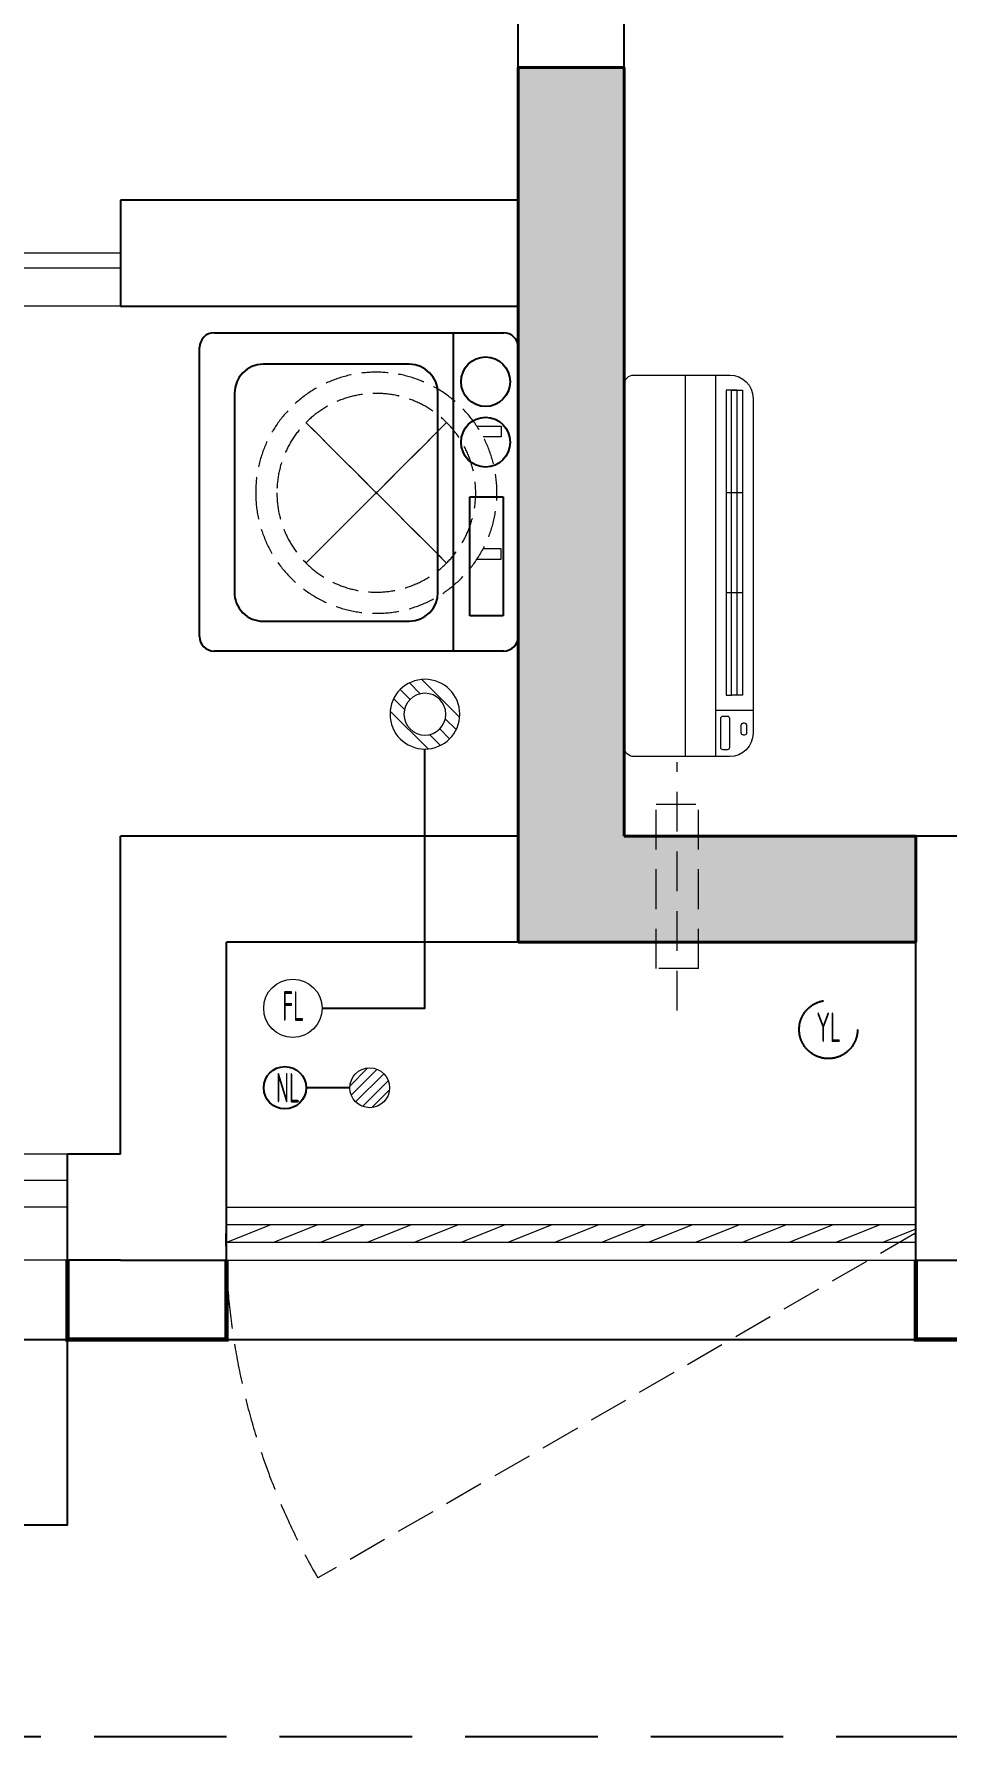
# Model space of a CAD drawing. Extents: x 3753737 to 4713801, y -857380 to 24339.
# Drawn here: x 4074200 to 4075922, y -742610 to -739397 of the extents above; entities that cross this region are included whole.
import ezdxf

# ---------------------------------------------------------------- set-up
doc = ezdxf.new("R2010")
doc.units = 0
doc.header["$LTSCALE"] = 1000
doc.header["$MEASUREMENT"] = 0
for name, pattern in [('$1$DASH', [0.35, 0.25, -0.1]), ('DASH', [0.35, 0.25, -0.1]), ('HIDDEN', [0.375, 0.25, -0.125])]:
    doc.linetypes.add(name, pattern=pattern)
doc.layers.get('0').update_dxf_attribs({"linetype": 'CONTINUOUS'})
for name, color, linetype in [('!!电气', 1, 'CONTINUOUS'), ('LVTRY', 252, 'CONTINUOUS'), ('VPIPE-凝结', 150, 'CONTINUOUS'), ('VPIPE-雨水', 4, 'DASH'), ('WALL', 252, 'CONTINUOUS'), ('卫生间', 6, 'CONTINUOUS'), ('看线', 185, 'CONTINUOUS')]:
    doc.layers.add(name, color=color, linetype=linetype)
for name, color, linetype, lineweight in [('COLUMN', 252, 'CONTINUOUS', 40), ('EQUIP_地漏', 7, 'CONTINUOUS', 18), ('PUB_HATCH', 8, 'CONTINUOUS', 9), ('PUB_TEXT', 7, 'CONTINUOUS', 20), ('VPIPE-废水', 31, 'TG_F', 18), ('WINDOW', 146, 'CONTINUOUS', 20), ('平面-栏杆', 56, 'CONTINUOUS', 15), ('平面-看线', 252, 'CONTINUOUS', 15), ('平面-空调室内机', 176, 'CONTINUOUS', 9), ('平面-空调预留孔', 252, 'CONTINUOUS', 15), ('粉刷', 251, 'CONTINUOUS', 9)]:
    doc.layers.add(name, color=color, linetype=linetype, lineweight=lineweight)
doc.styles.get("Standard").update_dxf_attribs({"font": 'gbenor.shx', "bigfont": 'gbcbig.shx'})
doc.styles.add('TG_LINETYPE', font='SIMPLEX', dxfattribs={"width": 0.8, "height": 3, "bigfont": 'HZTXT'})
doc.linetypes.add('TG_F', pattern='A,2,-0.3,["F",TG_LINETYPE,S=0.1,R=0,X=-0.23,Y=-0.15],0', length=2.3)

# ---------------------------------------------------------------- blocks, each defined once
blk = doc.blocks.new('A$C148B7D8E')
at = {"layer": '卫生间', "color": 252, "linetype": 'DASH'}
blk.add_lwpolyline([(16100, 14000), (16100, 15400), (7700, 15400), (7700, 10800), (7300, 10800), (7300, 10000), (900, 10000), (900, 9000), (-900, 9000), (-900, -900), (1750, -900), (1750, -2100), (23450, -2100), (23450, -900), (25100, -900)], dxfattribs=at)
blk = doc.blocks.new('GFDGFSDFGD')
at = {"layer": 'PUB_HATCH'}
blk.add_hatch(color=256, dxfattribs=at).paths.add_polyline_path([(455566.6, 364323.7), (455566.6, 364523.7), (455016.6, 364523.7), (455016.6, 365973.7), (454816.6, 365973.7), (454816.6, 364323.7)])
at = {"layer": 'COLUMN', "color": 252}
for p, q in [((455016.6, 365973.7), (454816.6, 365973.7)), ((454816.6, 365973.7), (454816.6, 364323.7)), ((455016.6, 364523.7), (455016.6, 365973.7)), ((455566.6, 364523.7), (455016.6, 364523.7)), ((455566.6, 364323.7), (455566.6, 364523.7)), ((454816.6, 364323.7), (455566.6, 364323.7))]:
    blk.add_line(p, q, dxfattribs=at)
blk = doc.blocks.new('dongkong')
at = {"layer": '平面-空调预留孔', "color": 8, "linetype": 'HIDDEN', "ltscale": 0.3}
for p, q in [((-603796, 210899.9), (-603796, 210431.5)), ((-603836, 210821), (-603836, 210510.8)), ((-603836, 210821), (-603756, 210821)), ((-603756, 210821), (-603756, 210510.8))]:
    blk.add_line(p, q, dxfattribs=at)
blk.add_lwpolyline([(-603756, 210510.8), (-603836, 210510.8)], dxfattribs=at)
blk = doc.blocks.new('A$C001338C2')
at = {"color": 8}
for p, q in [((845, 303.6), (55, 303.6)), ((109.1, 214.8), (109.1, 303.6)), ((0, 248.6), (0, 22)), ((900, 22), (900, 248.6)), ((22, 0), (878, 0))]:
    blk.add_line(p, q, dxfattribs=at)
at = {"color": 8, "lineweight": 5}
for p, q in [((864.6, 278.7), (144.5, 278.7)), ((144.5, 278.7), (144.5, 265.8)), ((387, 278.7), (144.5, 278.7)), ((144.5, 278.7), (144.5, 252.9)), ((144.5, 265.8), (864.6, 265.8)), ((144.5, 239.9), (144.5, 252.9)), ((144.5, 252.9), (864.6, 252.9)), ((387, 239.9), (387, 278.7)), ((864.6, 278.7), (622, 278.7)), ((622, 278.7), (622, 239.9)), ((864.6, 252.9), (864.6, 278.7)), ((864.6, 265.8), (864.6, 239.9)), ((900, 214.8), (0, 214.8)), ((864.6, 239.9), (144.5, 239.9)), ((622, 239.9), (387, 239.9)), ((900, 143.2), (0, 143.2))]:
    blk.add_line(p, q, dxfattribs=at)
at = {"color": 8}
for points in [[(73.1, 275), (56.8, 275, -0.414214), (51.3, 280.5), (51.3, 283.4, -0.414214), (56.8, 288.9), (73.1, 288.9, -0.414214), (78.6, 283.4), (78.6, 280.5, -0.414214)], [(89.2, 226.4), (22.2, 226.4, -0.414214), (16.7, 231.9), (16.7, 243.1, -0.414214), (22.2, 248.6), (89.2, 248.6, -0.414214), (94.7, 243.1), (94.7, 231.9, -0.414214)]]:
    blk.add_lwpolyline(points, format="xyb", close=True, dxfattribs=at)
for centre, radius, start, end in [((55, 248.6), 55, 90, 180), ((845, 248.6), 55, 360, 90), ((22, 22), 22, 180, 270), ((878, 22), 22, 270, 360)]:
    blk.add_arc(centre, radius, start, end, dxfattribs=at)
blk = doc.blocks.new('$TwtSys$00000141')
at = {"color": 252}
for p, q in [((-47.1, 3.8), (-5, 45.9)), ((-47.1, 3.8), (-5, 45.9)), ((-43.6, -17.5), (17.5, 43.6)), ((-43.6, -17.5), (17.5, 43.6)), ((-33.2, -33.2), (33.2, 33.2)), ((-33.2, -33.2), (33.2, 33.2)), ((-16.2, -43.5), (43.8, 16.4)), ((-16.2, -43.5), (43.8, 16.4)), ((5.7, -46.1), (46.1, -5.7)), ((5.7, -46.1), (46.1, -5.7))]:
    blk.add_line(p, q, dxfattribs=at)
blk.add_circle((0, 0), 47, dxfattribs=at)
blk.add_circle((0, 0), 47, dxfattribs=at)
blk = doc.blocks.new('RECTANG')
for p, q in [((1, 1), (0, 1)), ((0, 1), (0, 0)), ((1, 0), (1, 1)), ((0, 0), (1, 0))]:
    blk.add_line(p, q)
blk = doc.blocks.new('洗衣机')
at = {"layer": 'LVTRY'}
for p, q in [((3791567.4, 243472.1), (3791021, 243472.1)), ((3791116.5, 243472.1), (3791116.5, 242871.5)), ((3790993.7, 243444.5), (3790993.7, 242899.1)), ((3791594.6, 242899.1), (3791594.6, 243444.5)), ((3791199, 243412.7), (3791474.9, 243412.7)), ((3791145.1, 242982.5), (3791145.1, 243358)), ((3791528.8, 243358), (3791528.8, 242982.5)), ((3791474.9, 242927.8), (3791199, 242927.8)), ((3791021, 242871.5), (3791567.4, 242871.5))]:
    blk.add_line(p, q, dxfattribs=at)
at = {"layer": 'LVTRY', "extrusion": (0, 0, -1)}
for centre, major_axis, start_param, end_param in [((3791021, 243444.5), (0, 27.6), -1.570796, 0), ((3791567.4, 243444.5), (0, 27.6), 0, 1.570796), ((3791055.1, 243379.8), (0, 46.9), 3.141593, 9.424778), ((3791199, 243358), (0, 54.7), 4.712389, 6.283185), ((3791474.9, 243358), (0, 54.7), 0, 1.570796), ((3791055.1, 243265.7), (0, 46.9), 3.141593, 9.424778), ((3791199, 242982.5), (0, 54.7), 3.141593, 4.712389), ((3791474.9, 242982.5), (0, 54.7), 1.570796, 3.141593), ((3791021, 242899.1), (0, 27.6), 3.141593, 4.712389), ((3791567.4, 242899.1), (0, 27.6), 1.570796, 3.141593)]:
    blk.add_ellipse(centre, major_axis=major_axis, ratio=0.986385, start_param=start_param, end_param=end_param, dxfattribs=at)
at = {"layer": 'LVTRY', "xscale": 63.25620569481588, "yscale": 224.5369532744355, "zscale": 64.12934308941763, "rotation": 180}
blk.add_blockref('RECTANG', (3791085.2, 243162.4), dxfattribs=at)
blk = doc.blocks.new('$TwtSys$00000543')
at = {"color": 252}
for p, q in [((-93.6, -8.5), (8.5, 93.6)), ((12.5, 55), (41.7, 84.2)), ((39.9, 39.9), (66.5, 66.5)), ((-8.5, -93.6), (93.6, 8.5)), ((55, 12.5), (84.2, 41.7)), ((-84.2, -41.7), (-55, -12.5)), ((-66.5, -66.5), (-39.9, -39.9)), ((-41.7, -84.2), (-12.5, -55))]:
    blk.add_line(p, q, dxfattribs=at)
for radius in [94, 56.4]:
    blk.add_circle((0, 0), radius, dxfattribs=at)
blk = doc.blocks.new('dnfhfn')
at = {"color": 252, "linetype": '$1$DASH', "ltscale": 0.2}
for p, q in [((101.9, 462.7, 0), (121.9, 462.7, 0)), ((101.9, 417.2, 0), (101.9, 462.7, 0)), ((121.9, 462.7, 0), (121.9, 429, 0)), ((353.1, 462.7, 0), (333.1, 462.7, 0)), ((333.1, 462.7, 0), (333.1, 429, 0)), ((353.1, 417.2, 0), (353.1, 462.7, 0))]:
    blk.add_line(p, q, dxfattribs=at)
at = {"color": 252, "linetype": '$1$DASH', "ltscale": 0.2, "elevation": 0}
for points in [[(94.9, 360.1), (94.9, 360.1), (360.1, 94.9), (360.1, 94.9)], [(360.1, 360.1), (94.9, 94.9), (94.9, 94.9), (360.1, 360.1)]]:
    blk.add_lwpolyline(points, close=True, dxfattribs=at)
at = {"color": 252, "linetype": '$1$DASH', "ltscale": 0.2}
for radius in [227.5, 187.5]:
    blk.add_circle((227.5, 227.5, 0), radius, dxfattribs=at)
blk = doc.blocks.new('$DorLib2D$00000138')
at = {"color": 0, "linetype": 'Continuous'}
for p, q in [((-0.2875, 0), (-0.2875, 0.1538)), ((-0.2875, 0.1538), (0, 0.1538)), ((0, 0.1538), (0, 0)), ((0.2875, 0.1538), (0, 0.1538)), ((0.2875, 0), (0.2875, 0.1538)), ((-0.5, -0.1399), (-0.5, 0)), ((-0.5, 0), (-0.2188, 0)), ((0, 0), (-0.2875, 0)), ((-0.2188, 0), (-0.2188, -0.1399)), ((0, 0), (0.2875, 0)), ((0.2188, 0), (0.2188, -0.1399)), ((0.5, 0), (0.2188, 0)), ((0.5, 0), (0.5, -0.1946)), ((0.5, -0.1399), (0.5, 0)), ((-0.2188, -0.1399), (-0.5, -0.1399)), ((0.2188, -0.1399), (0.5, -0.1399)), ((-0.1857, -0.186), (-0.037, -0.186)), ((-0.037, -0.186), (-0.1019, -0.2583)), ((-0.1019, -0.2583), (-0.1019, -0.186)), ((0.1857, -0.186), (0.037, -0.186)), ((0.037, -0.186), (0.1019, -0.2583)), ((0.1019, -0.2583), (0.1019, -0.186))]:
    blk.add_line(p, q, dxfattribs=at)
blk = doc.blocks.new('$WINLIB2D$00000039')
at = {"color": 0}
for points in [[(-0.5, 0.5), (-0.5, -0.5)], [(0.5, 0.5), (-0.5, 0.5)], [(0.5, -0.5), (0.5, 0.5)], [(-0.5, 0.1667), (0.5, 0.1667)], [(-0.3839, -0.1667), (-0.448, 0.1667)], [(-0.3159, -0.1667), (-0.38, 0.1667)], [(-0.2479, -0.1667), (-0.312, 0.1667)], [(-0.1799, -0.1667), (-0.244, 0.1667)], [(-0.1119, -0.1667), (-0.176, 0.1667)], [(-0.0439, -0.1667), (-0.108, 0.1667)], [(0.0241, -0.1667), (-0.04, 0.1667)], [(0.0921, -0.1667), (0.028, 0.1667)], [(0.16, -0.1667), (0.0959, 0.1667)], [(0.228, -0.1667), (0.1639, 0.1667)], [(0.296, -0.1667), (0.2319, 0.1667)], [(0.364, -0.1667), (0.2999, 0.1667)], [(0.432, -0.1667), (0.3679, 0.1667)], [(0.5, -0.1667), (0.4359, 0.1667)], [(-0.4519, -0.1667), (-0.5, 0.0836)], [(-0.5, -0.1667), (0.5, -0.1667)], [(0.5, -0.5), (-0.5, -0.5)]]:
    blk.add_lwpolyline(points, dxfattribs=at)
blk = doc.blocks.new('A$C5F341E43')
at = {"color": 252, "const_width": 8}
for points in [[(33350, -100), (33350, -250), (33650, -250), (33650, -100)], [(34950, -100), (34950, -250), (35250, -250), (35250, -100)]]:
    blk.add_lwpolyline(points, dxfattribs=at)
at = {"layer": 'VPIPE-凝结', "color": 252, "ltscale": 0.1}
for points in [[(33830, 375), (34024.1, 375), (34024.1, 864.2)], [(33882.4, 225), (33800, 225)]]:
    blk.add_lwpolyline(points, dxfattribs=at)
at = {"layer": 'VPIPE-凝结', "color": 252}
blk.add_circle((33760, 225), 40, dxfattribs=at)
at = {"layer": 'VPIPE-废水', "color": 252}
blk.add_circle((33775, 375), 55, dxfattribs=at)
at = {"layer": 'VPIPE-雨水', "color": 252}
blk.add_circle((34785, 335), 55, dxfattribs=at)
at = {"layer": 'WALL', "color": 252}
for p, q in [((34200, 1900), (34200, 4900)), ((34400, 1800), (34400, 4700)), ((34200, 1900), (33449.9, 1900)), ((33449.9, 1900), (33449.9, 1700)), ((34400, 700), (34400, 1800)), ((33449.9, 1700), (34200, 1700)), ((34200, 700), (34200, 1700)), ((34200, 700), (33450, 700)), ((33450, 100), (33450, 700)), ((35150, 700), (34400, 700)), ((34300, 500), (33650, 500)), ((33650, 0), (33650, 500)), ((34950, 500), (34300, 500)), ((34950, -100), (34950, 500)), ((33450, 100), (33350, 100)), ((33350, -100), (33350, 100)), ((33650, -100), (33650, 0)), ((33450, -100), (33350, -100)), ((33450, -100), (33450, -100)), ((33450, -100), (33650, -100)), ((34950, -100), (35250, -100))]:
    blk.add_line(p, q, dxfattribs=at)
at = {"layer": 'WINDOW', "color": 252}
blk.add_line((33449.9, 1700), (31849.9, 1700), dxfattribs=at)
at = {"layer": 'WINDOW', "color": 252, "linetype": 'DASH', "ltscale": 0.3}
blk.add_lwpolyline([(34948.1, -50), (33822.2, -700, -0.131652), (33648.1, -50)], format="xyb", dxfattribs=at)
at = {"layer": '平面-栏杆', "color": 252}
for points in [[(33350, 50), (28700, 50)], [(33350, 0), (28700, 0)]]:
    blk.add_lwpolyline(points, dxfattribs=at)
at = {"layer": '平面-看线', "color": 252}
blk.add_lwpolyline([(33350, 100), (28700, 100)], dxfattribs=at)
at = {"layer": '平面-看线', "color": 252, "linetype": 'DASH'}
blk.add_lwpolyline([(33350, -100), (28700, -100)], dxfattribs=at)
at = {"layer": '看线', "color": 252, "ltscale": 0.5}
for points in [[(28750, -250), (33350, -250)], [(31350, -250), (31350, -600), (33350, -600), (33350, -250)], [(33650, -250), (34950, -250)]]:
    blk.add_lwpolyline(points, dxfattribs=at)
at = {"color": 252, "xscale": -1}
blk.add_blockref('A$C148B7D8E', (50100, 1100), dxfattribs=at)
at = {"color": 252}
blk.add_blockref('GFDGFSDFGD', (-420616.6, -363823.7), dxfattribs=at)
at = {"layer": 'EQUIP_地漏', "color": 252, "xscale": -0.7000000000000001, "yscale": 0.7000000000000001, "zscale": 0.7}
blk.add_blockref('$TwtSys$00000543', (34024.1, 930), dxfattribs=at)
at = {"layer": 'EQUIP_地漏', "color": 252, "xscale": -0.8, "yscale": -0.8, "zscale": 0.8, "rotation": 180}
blk.add_blockref('$TwtSys$00000141', (33920, 225), dxfattribs=at)
at = {"layer": 'WINDOW', "color": 252}
for name, p, xscale, yscale, zscale, rotation in [('$DorLib2D$00000138', (32649.9, 1800), 1600, -200, 1600, 179.9999999989443), ('$WINLIB2D$00000039', (34299, -50), 1299.999999983003, -100, 1299.999999983003, 180)]:
    blk.add_blockref(name, p, dxfattribs=dict(at, xscale=xscale, yscale=yscale, zscale=zscale, rotation=rotation))
at = {"layer": '平面-空调室内机', "color": 252, "ltscale": 0.3, "rotation": 180}
blk.add_blockref('dongkong', (-569295.9, 211270.8), dxfattribs=at)
at = {"layer": '平面-空调预留孔', "color": 252, "xscale": -1, "rotation": 270}
blk.add_blockref('dnfhfn', (33704.9, 1120.3, 0), dxfattribs=at)
at = {"layer": '平面-空调预留孔', "color": 252, "xscale": -0.800000000046565, "yscale": 0.800000000046565, "zscale": 0.800000000046565, "rotation": 269.9999997665698}
blk.add_blockref('A$C001338C2', (34400.2, 850), dxfattribs=at)
at = {"layer": '粉刷', "color": 252, "xscale": -1}
blk.add_blockref('洗衣机', (3825193.7, -241822.4), dxfattribs=at)
at = {"layer": 'PUB_TEXT', "color": 252, "width": 0.6}
for s, p in [('FL', (33755.2, 351.2)), ('YL', (34762.4, 311.2)), ('NL', (33743.2, 197))]:
    blk.add_text(s, height=56, dxfattribs=at).set_placement(p)

msp = doc.modelspace()

# ---------------------------------------------------------------- block references
at = {"layer": '!!电气'}
msp.add_blockref('A$C5F341E43', (4040913.4, -741610.2), dxfattribs=at)

doc.saveas('drawing.dxf')
